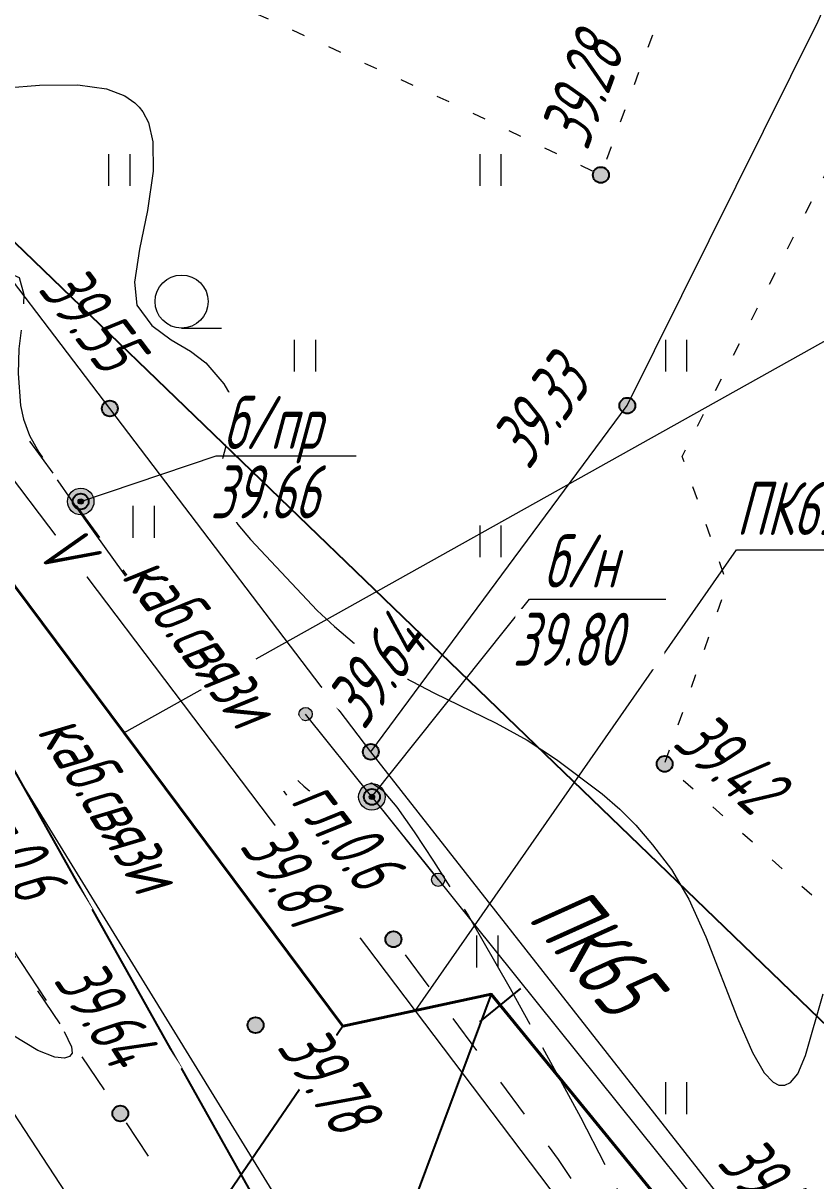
# Model space of a CAD drawing. Extents: x 2208637 to 2213412, y 575334 to 577367.
# Drawn here: x 2211032.19 to 2211047.13, y 576494.24 to 576516.07 of the extents above; entities that cross this region are included whole.
import ezdxf
from ezdxf.enums import TextEntityAlignment as Align

# ---------------------------------------------------------------- set-up
doc = ezdxf.new("R2010")
doc.units = 0
doc.header["$LTSCALE"] = 0.5
for name, pattern in [('2000_366_2', [1.5, 0.5, -1]), ('500_189_3_2', [3, 1.5, -1.5]), ('500_329_3', [6, 5, -1])]:
    doc.linetypes.add(name, pattern=pattern)
doc.layers.get('0').update_dxf_attribs({"lineweight": 25})
for name, color, linetype, lineweight in [('ИИ_ГОРИЗОНТАЛИ_ОСН', 32, 'Continuous', 15), ('ИИ_ГРАНИЦЫ_ЗЕМЛЕПОЛЬЗОВАТЕЛЕЙ', 7, 'Continuous', 25), ('ИИ_ДОРОГИ_АД', 7, 'Continuous', 25), ('ИИ_КАБЕЛЯ_СВЯЗИ', 212, 'Continuous', 25), ('ИИ_ЛЭП_НН', 7, 'Continuous', 25), ('ИИ_ОГРАДЫ', 7, 'Continuous', 25), ('ИИ_ОПОРА', 7, 'Continuous', 25), ('ИИ_ОТМЕТКИ', 7, 'Continuous', 25), ('ИИ_ТРАССЫ_КЛС', 5, 'Continuous', 40), ('ИИ_УГОДЬЯ', 7, 'Continuous', 25)]:
    doc.layers.add(name, color=color, linetype=linetype, lineweight=lineweight)
doc.styles.add('BM431', font='', dxfattribs={"height": 1})
doc.styles.add('D431', font='', dxfattribs={"height": 1})
doc.styles.add('GOST 2.304', font='cs_gost2304.shx', dxfattribs={"width": 0.8, "oblique": 15})
doc.styles.get('BM431').set_extended_font_data('bm431', italic=True)
doc.styles.get('D431').set_extended_font_data('D431', italic=True)
doc.linetypes.add('2000_475_1', pattern='A,3,[1,Topography.shx,S=0.5,R=90,X=0,Y=0],0', length=3)
doc.linetypes.add('2000_485_1', pattern='A,34.5,[1,Topography.shx,S=1.5,R=120,X=0.5,Y=-0.87],-0.01,[1,Topography.shx,S=1.5,R=0,X=-0.25,Y=0.43],0,[3,Topography.shx,S=1,R=0,X=0.5,Y=0],-0.01,[1,Topography.shx,S=1.5,R=60,X=0.5,Y=-0.87],-1,34.5', length=70.02)
doc.linetypes.add('500_132_1', pattern='A,4,[3,Topography.shx,S=2.5,R=0,X=0,Y=0],4,-2', length=10)

# ---------------------------------------------------------------- blocks, each defined once
blk = doc.blocks.new('*U62')
at = {"linetype": 'Continuous', "lineweight": -2}
h = blk.add_hatch(color=0, dxfattribs=at)
h.dxf.hatch_style = 1
edge = h.paths.add_edge_path()
edge.add_arc((4, 0), 0.25, 0, 360)
at = {"color": 0, "linetype": 'Continuous', "lineweight": -2}
blk.add_lwpolyline([(0, 0), (4, 0)], dxfattribs=at)
blk.add_circle((4, 0), 0.25, dxfattribs=at)
blk = doc.blocks.new('500_401')
at = {"color": 0, "linetype": 'Continuous', "lineweight": -2}
for points in [[(-0.4, 0), (-0.4, 1.2)], [(0.4, 0), (0.4, 1.2)]]:
    blk.add_lwpolyline(points, dxfattribs=at)
blk = doc.blocks.new('500_379')
at = {"color": 0, "linetype": 'Continuous', "lineweight": -2}
blk.add_lwpolyline([(0, -1), (1.5, -1)], dxfattribs=at)
blk.add_circle((0, 0), 1, dxfattribs=at)
blk = doc.blocks.new('2000_108_1')
at = {"linetype": 'Continuous', "lineweight": -2, "true_color": 0xffffff}
h = blk.add_hatch(color=7, dxfattribs=at)
h.dxf.hatch_style = 1
edge = h.paths.add_edge_path()
edge.add_arc((0, 0), 0.5, 0, 360)
at = {"linetype": 'Continuous', "lineweight": -2}
h = blk.add_hatch(color=0, dxfattribs=at)
edge = h.paths.add_edge_path()
edge.add_arc((0, 0), 0.1, 0, 360)
at = {"color": 0, "linetype": 'Continuous', "lineweight": -2}
for radius in [0.5, 0.1]:
    blk.add_circle((0, 0), radius, dxfattribs=at)
at = {"color": 0, "linetype": 'Continuous', "lineweight": -2, "style": 'GOST 2.304', "oblique": 15, "width": 0.8}
for tag, p in [('Номер', (1, -0.5)), ('Тип', (1, -3)), ('Высота', (1, -5.5)), ('Пояснительная_надпись', (1, -8))]:
    blk.add_attdef(tag, p, '', height=2, dxfattribs=at)
blk = doc.blocks.new('500_330_1')
at = {"linetype": 'Continuous', "lineweight": -2}
h = blk.add_hatch(color=0, dxfattribs=at)
h.dxf.hatch_style = 1
edge = h.paths.add_edge_path()
edge.add_arc((0, 0), 0.3, 0, 360)
at = {"color": 0, "linetype": 'Continuous', "lineweight": -2}
blk.add_circle((0, 0), 0.3, dxfattribs=at)
at = {"color": 0, "linetype": 'Continuous', "lineweight": -2, "style": 'GOST 2.304', "flags": 1}
for tag, p in [('Номер', (-1, -1)), ('Номер_рабочей_станции', (-1, -3.5))]:
    blk.add_attdef(tag, text='', height=2, dxfattribs=at).set_placement(p, align=Align.RIGHT)
at = {"color": 0, "linetype": 'Continuous', "lineweight": -2, "style": 'GOST 2.304'}
blk.add_attdef('Высота', (1, -1), '', height=2, dxfattribs=at)
at = {"color": 0, "linetype": 'Continuous', "lineweight": -2, "style": 'GOST 2.304', "flags": 1}
blk.add_attdef('Код', (0, -3.5), '', height=2, dxfattribs=at)
blk = doc.blocks.new('*U57')
at = {"linetype": 'Continuous', "lineweight": -2, "true_color": 0xffffff}
h = blk.add_hatch(color=7, dxfattribs=at)
h.dxf.hatch_style = 1
edge = h.paths.add_edge_path()
edge.add_arc((0, 0), 0.5, 0, 360)
at = {"linetype": 'Continuous', "lineweight": -2}
h = blk.add_hatch(color=0, dxfattribs=at)
edge = h.paths.add_edge_path()
edge.add_arc((0, 0), 0.1, 0, 360)
at = {"color": 0, "linetype": 'Continuous', "lineweight": -2}
for radius in [0.5, 0.1]:
    blk.add_circle((0, 0), radius, dxfattribs=at)
for tag, p, style in [('Номер', (0, -3), 'D431'), ('Тип', (0, -5.5), 'D431'), ('Высота', (0, -8), 'D431'), ('Пояснительная_надпись', (0, -10.5), 'BM431')]:
    blk.add_attdef(tag, p, '', height=2, dxfattribs=dict(at, style=style))
blk = doc.blocks.new('PF31B5894457B4BC2B75CC2A4A7EE51')
at = {"color": 0, "linetype": '2000_485_1', "lineweight": -2, "flags": 128}
blk.add_lwpolyline([(2211034.86, 576550.46), (2211041.3, 576548.56), (2211053.02, 576545.49), (2211062.57, 576543.46), (2211069.57, 576541), (2211098.13, 576530.67), (2211093.86, 576507.71), (2211059.32, 576485.6), (2211012.94, 576530.35), (2211015.25, 576546), (2211016.87, 576547.72), (2211020.09, 576547.7), (2211023.69, 576553.94)], close=True, dxfattribs=at)
at = {"color": 0, "lineweight": -2, "flags": 1}
for tag in ['Адрес (местоположение) участка', 'Дата постановки на учет', 'Тип объекта', 'Статус записи о ЗУ по справочнику', 'Кадастровый номер, обозначение, учетный номер объекта', 'Кадастровый номер квартала', 'Вид разрешенного использования по классификатору', 'Площадь, кв.м', 'Категория земель', 'Вид использования по документу', 'Кадастровая стоимость']:
    blk.add_attdef(tag, (0, 0), '', height=0.2, dxfattribs=at)
blk = doc.blocks.new('*U64')
at = {"color": 0, "linetype": 'Continuous', "lineweight": -2, "style": 'BM431'}
for tag, p in [('Характеристика', (3, 1.5)), ('Глубина', (3, -3.5))]:
    blk.add_attdef(tag, p, '', height=2, dxfattribs=at)
at = {"color": 7, "linetype": 'Continuous', "lineweight": -2, "true_color": 0xffffff}
blk.add_wipeout([(0, 1.1), (0, -1.1), (1.6, -1.1), (1.6, 1.1)], dxfattribs=at)
at = {"color": 0, "linetype": 'Continuous', "lineweight": -2, "style": 'BM431'}
blk.add_attdef('Индекс_назначения', text='', height=2, dxfattribs=at).set_placement((0, 0), align=Align.MIDDLE_LEFT)

msp = doc.modelspace()

# ---------------------------------------------------------------- linework, layer by layer
at = {"layer": 'ИИ_ГОРИЗОНТАЛИ_ОСН', "color": 32, "linetype": '500_329_3', "lineweight": 20, "elevation": 39.75, "flags": 128}
for points in [[(2211022.288, 576547.499), (2211022.288, 576547.499), (2211022.365, 576547.435), (2211022.332, 576547.16), (2211021.983, 576544.644), (2211021.86, 576543.888), (2211021.77, 576543.495), (2211021.594, 576543.22), (2211021.209, 576542.828), (2211019.347, 576542.646), (2211018.336, 576542.577), (2211017.398, 576542.548), (2211016.806, 576542.57), (2211016.509, 576542.622), (2211016.4, 576542.676), (2211016.377, 576542.71), (2211016.37, 576542.761), (2211016.417, 576542.868), (2211016.614, 576543.039), (2211017.038, 576543.282), (2211017.663, 576543.604), (2211018.1, 576543.871), (2211018.314, 576544.074), (2211018.376, 576544.21), (2211018.378, 576544.278), (2211018.36, 576544.335), (2211018.262, 576544.456), (2211017.987, 576544.647), (2211017.441, 576544.908), (2211016.6, 576545.224), (2211015.754, 576545.495), (2211014.773, 576545.771), (2211014.581, 576545.764), (2211014.436, 576545.792), (2211014.42, 576545.959), (2211014.444, 576546.225), (2211014.378, 576546.475), (2211014.159, 576546.593), (2211012.294, 576547.187), (2211011.478, 576547.479), (2211010.667, 576547.826), (2211009.983, 576548.19), (2211009.297, 576548.611), (2211007.451, 576549.841), (2211006.983, 576550.116), (2211006.627, 576550.26), (2211006.154, 576550.352), (2211005.739, 576550.374), (2211005.355, 576550.302), (2211004.973, 576550.11), (2211004.692, 576549.825), (2211004.551, 576549.493), (2211004.435, 576549.114), (2211004.23, 576548.69), (2211003.931, 576548.323), (2211002.975, 576547.324), (2211002.503, 576546.787), (2211002.212, 576546.384), (2211002.076, 576546.114), (2211002.036, 576545.954), (2211002.033, 576545.882), (2211002.081, 576545.657), (2211002.192, 576545.475), (2211002.415, 576545.273), (2211002.766, 576545.038), (2211003.133, 576544.761), (2211003.45, 576544.373), (2211003.695, 576543.813), (2211003.963, 576543.005), (2211004.226, 576542.1), (2211004.767, 576540.107), (2211004.867, 576539.964), (2211005.089, 576539.893), (2211005.821, 576539.753), (2211005.975, 576539.695), (2211005.822, 576539.68), (2211005.542, 576539.707), (2211005.381, 576539.679), (2211005.583, 576539.554), (2211006.106, 576539.308), (2211008.108, 576538.426), (2211008.42, 576538.28), (2211008.619, 576538.164), (2211008.95, 576537.919), (2211009.321, 576537.484), (2211009.492, 576537.365), (2211009.641, 576537.388), (2211009.773, 576537.476), (2211009.944, 576537.556), (2211010.292, 576537.58), (2211011.724, 576537.628), (2211012.404, 576537.672), (2211012.792, 576537.744), (2211013.009, 576537.973), (2211013.146, 576538.24), (2211013.299, 576538.357), (2211013.482, 576538.113), (2211013.846, 576537.48), (2211014.875, 576535.521), (2211015.905, 576533.438), (2211016.269, 576532.65), (2211016.452, 576532.191), (2211016.547, 576531.717), (2211016.59, 576530.576), (2211016.768, 576529.759), (2211016.781, 576529.547), (2211016.709, 576529.322), (2211016.605, 576529.145), (2211016.572, 576528.937), (2211016.695, 576528.659), (2211016.969, 576528.209), (2211017.321, 576527.709), (2211017.609, 576527.357), (2211017.805, 576527.163), (2211017.965, 576527.058), (2211018.128, 576527.029), (2211018.278, 576527.056), (2211018.727, 576527.26), (2211019.033, 576527.295), (2211019.399, 576527.236), (2211019.791, 576527.117), (2211020.177, 576526.912), (2211020.528, 576526.595), (2211020.751, 576526.131), (2211020.978, 576525.359), (2211021.554, 576522.859), (2211021.663, 576522.52), (2211021.828, 576522.381), (2211022.009, 576522.309), (2211022.207, 576522.187), (2211022.381, 576521.982), (2211023.565, 576520.401), (2211024.109, 576519.718), (2211024.69, 576519.038), (2211025.218, 576518.474), (2211026.305, 576517.408), (2211027.616, 576516.181), (2211027.861, 576515.929), (2211028.122, 576515.627), (2211028.731, 576514.804), (2211030.365, 576512.251), (2211030.773, 576511.673), (2211031.047, 576511.379), (2211031.336, 576511.306), (2211031.898, 576511.368), (2211032.111, 576511.272), (2211032.199, 576510.953), (2211032.171, 576510.466), (2211032.106, 576509.93), (2211032.089, 576509.464), (2211032.137, 576508.861), (2211032.191, 576508.604), (2211032.303, 576508.296), (2211032.483, 576507.981), (2211032.841, 576507.438), (2211033.326, 576506.735), (2211034.486, 576505.123), (2211035.572, 576503.695), (2211035.966, 576503.222), (2211036.488, 576502.651), (2211037.005, 576502.122), (2211037.474, 576501.681), (2211037.787, 576501.426), (2211037.971, 576501.306), (2211038.064, 576501.267), (2211038.154, 576501.265), (2211038.251, 576501.309), (2211038.378, 576501.436), (2211038.534, 576501.633), (2211038.754, 576501.746), (2211038.952, 576501.61), (2211039.228, 576501.283), (2211039.559, 576500.818), (2211039.922, 576500.271), (2211040.578, 576499.237), (2211041.367, 576497.87), (2211042.695, 576495.443), (2211043.354, 576494.158), (2211043.633, 576493.535), (2211044.213, 576491.989), (2211044.399, 576491.545), (2211044.62, 576491.12), (2211044.93, 576490.625), (2211045.249, 576490.17), (2211045.551, 576489.789), (2211045.761, 576489.561), (2211045.964, 576489.398), (2211046.042, 576489.374), (2211046.14, 576489.38), (2211046.286, 576489.436), (2211046.467, 576489.531), (2211046.647, 576489.539), (2211046.692, 576489.362), (2211046.64, 576489.09), (2211046.633, 576488.771), (2211046.776, 576488.208), (2211046.912, 576487.837), (2211047.102, 576487.439), (2211047.356, 576487.04), (2211047.672, 576486.702), (2211048.037, 576486.43), (2211048.437, 576486.165), (2211048.858, 576485.848), (2211049.285, 576485.418), (2211049.656, 576484.973), (2211050.033, 576484.498), (2211050.378, 576484.015), (2211050.652, 576483.55), (2211050.794, 576483.205), (2211050.843, 576482.97), (2211050.844, 576482.827), (2211050.83, 576482.766)], [(2211032.961, 576497.059), (2211033.094, 576496.764), (2211033.112, 576496.647), (2211033.061, 576496.586), (2211032.967, 576496.555), (2211032.782, 576496.571), (2211032.464, 576496.696), (2211031.982, 576496.987), (2211031.441, 576497.386), (2211030.881, 576497.851), (2211030.34, 576498.338), (2211029.887, 576498.837), (2211029.261, 576499.628), (2211028.521, 576500.619), (2211026.942, 576502.829), (2211025.237, 576505.332), (2211025.087, 576505.58), (2211025.21, 576505.878), (2211025.086, 576505.977), (2211024.88, 576506.07), (2211024.211, 576506.427), (2211023.589, 576506.783), (2211022.869, 576507.236), (2211022.122, 576507.77), (2211021.418, 576508.368), (2211020.842, 576509), (2211020.397, 576509.629), (2211019.701, 576510.803), (2211019.349, 576511.308), (2211018.928, 576511.734), (2211018.4, 576512.097), (2211017.921, 576512.325), (2211016.939, 576512.646), (2211016.349, 576512.875), (2211013.931, 576513.95), (2211011.549, 576515.038), (2211011.016, 576515.266), (2211010.574, 576515.433), (2211010.128, 576515.529), (2211009.355, 576515.569), (2211009.099, 576515.625), (2211008.931, 576515.715), (2211008.785, 576515.862), (2211008.719, 576516.059), (2211008.686, 576516.405), (2211008.684, 576517.053), (2211008.736, 576518.076), (2211008.828, 576519.221), (2211009.16, 576522.599), (2211009.173, 576523.458), (2211009.116, 576524.47), (2211009.066, 576524.736), (2211008.934, 576524.954), (2211008.628, 576525.065), (2211008.278, 576525.05), (2211007.979, 576525.163), (2211007.889, 576525.411), (2211007.913, 576526.094), (2211007.801, 576526.445), (2211007.564, 576526.722), (2211007.27, 576526.923), (2211006.488, 576527.315), (2211006.029, 576527.525), (2211005.216, 576527.823), (2211004.922, 576527.971), (2211004.691, 576528.196), (2211004.536, 576528.417), (2211004.295, 576528.6), (2211004.015, 576528.656), (2211003.554, 576528.68), (2211002.357, 576528.707), (2211001.753, 576528.745), (2211001.235, 576528.823), (2211000.758, 576528.938), (2211000.379, 576529.052), (2211000.042, 576529.185), (2210999.688, 576529.362), (2210999.263, 576529.606), (2210998.873, 576529.93), (2210998.08, 576530.871), (2210997.629, 576531.34), (2210997.221, 576531.645), (2210996.879, 576531.808), (2210996.631, 576531.877), (2210996.388, 576531.907), (2210996.168, 576531.901), (2210995.849, 576531.838), (2210995.435, 576531.669), (2210994.918, 576531.354), (2210993.785, 576530.555), (2210993.117, 576530.165), (2210992.347, 576529.842), (2210991.465, 576529.593), (2210990.524, 576529.389), (2210989.594, 576529.229), (2210988.051, 576529.025), (2210987.401, 576528.962), (2210987.281, 576528.97), (2210987.231, 576527.88), (2210987.179, 576527.243), (2210987.094, 576526.599), (2210986.947, 576525.937), (2210986.416, 576524.119), (2210986.382, 576523.832), (2210986.494, 576523.644), (2210986.663, 576523.515), (2210986.824, 576523.327), (2210986.954, 576523.06), (2210987.047, 576522.758), (2210987.066, 576522.393)], [(2211028.45, 576503.816), (2211028.443, 576503.795), (2211028.473, 576503.699), (2211028.621, 576503.431), (2211028.981, 576502.878), (2211031.989, 576498.595), (2211032.619, 576497.641)]]:
    msp.add_lwpolyline(points, dxfattribs=at)
at = {"layer": 'ИИ_ГОРИЗОНТАЛИ_ОСН', "elevation": 39.5, "flags": 128}
msp.add_lwpolyline([(2211031.244, 576514.796), (2211032.492, 576514.901), (2211033.218, 576514.908), (2211033.756, 576514.829), (2211034.101, 576514.697), (2211034.291, 576514.567), (2211034.372, 576514.487), (2211034.442, 576514.398), (2211034.547, 576514.194), (2211034.631, 576513.833), (2211034.634, 576513.28), (2211034.527, 576512.534), (2211034.381, 576511.807), (2211034.285, 576511.185), (2211034.327, 576510.752), (2211034.609, 576510.368), (2211034.975, 576510.099), (2211035.341, 576509.885), (2211035.626, 576509.662), (2211035.97, 576509.268), (2211036.082, 576509.074), (2211036.161, 576508.816), (2211036.137, 576508.489), (2211036.013, 576508.12), (2211035.903, 576507.709), (2211035.919, 576507.258), (2211036.044, 576506.915), (2211036.23, 576506.616), (2211036.471, 576506.331), (2211037.729, 576504.996), (2211038.055, 576504.691), (2211038.435, 576504.375), (2211038.905, 576504.023), (2211039.384, 576503.722), (2211039.925, 576503.44), (2211041.1, 576502.869), (2211041.687, 576502.549), (2211042.243, 576502.186), (2211043.104, 576501.535), (2211043.432, 576501.25), (2211043.737, 576500.944), (2211044.051, 576500.576), (2211044.41, 576500.111), (2211044.738, 576499.553), (2211045.053, 576498.842), (2211045.65, 576497.308), (2211045.934, 576496.659), (2211046.157, 576496.277), (2211046.322, 576496.099), (2211046.431, 576496.042), (2211046.546, 576496.042), (2211046.654, 576496.095), (2211046.79, 576496.26), (2211046.934, 576496.605), (2211047.266, 576497.765)], dxfattribs=at)
at = {"layer": 'ИИ_ДОРОГИ_АД', "color": 7, "linetype": '500_189_3_2', "lineweight": 20, "flags": 128}
for points in [[(2211053.838, 576469.887), (2211049.41, 576475.45), (2211044.337, 576480.917), (2211040.784, 576485.251), (2211039.13, 576487.74), (2211034.017, 576495.51), (2211026.364, 576506.928), (2211017.264, 576518.671), (2211011.512, 576525.034), (2211008.093, 576528.292), (2211005.079, 576531.163), (2211001.06, 576534.09), (2210998.174, 576536.094), (2210994.9, 576537.6), (2210993.809, 576538.14), (2210991.121, 576539.4), (2210981.804, 576543.045), (2210980.081, 576543.543), (2210973.832, 576545.348), (2210966.426, 576547.655), (2210965.459, 576547.956), (2210959.571, 576549.858)], [(2211011.537, 576531.786), (2211011.609, 576531.723), (2211014.297, 576529.374), (2211021.462, 576521.484), (2211027.841, 576514.333), (2211031.104, 576509.84), (2211037.754, 576500.681), (2211039.166, 576498.795), (2211042.274, 576494.644), (2211045.979, 576488.976), (2211047.253, 576487.027), (2211054.045, 576478.936), (2211055.603, 576477.078), (2211064.335, 576467.711), (2211074.19, 576459.369), (2211078.262, 576456.089), (2211081.616, 576453.388), (2211089.915, 576446.134), (2211095.67, 576440.25), (2211097.851, 576438.207), (2211100.795, 576435.138), (2211102.939, 576432.903)]]:
    msp.add_lwpolyline(points, dxfattribs=at)
at = {"layer": 'ИИ_ДОРОГИ_АД', "lineweight": 20, "elevation": 39.73, "flags": 128}
msp.add_lwpolyline([(2211034.086, 576502.685), (2211047.437, 576510.154), (2211063.839, 576510.154)], dxfattribs=at)
at = {"layer": 'ИИ_КАБЕЛЯ_СВЯЗИ', "linetype": '500_132_1', "lineweight": 20, "flags": 128}
for points, elevation in [([(2211122.522, 576400.363), (2211118.072, 576407.323), (2211104.673, 576429.893), (2211090.113, 576443.534), (2211060.374, 576464.655), (2211045.654, 576479.785), (2211029.635, 576505.835), (2211018.566, 576521.776), (2211012.266, 576534.276), (2211011.455, 576538.519), (2211005.857, 576567.016), (2210995.538, 576592.636), (2210994.338, 576612.677), (2211006.398, 576609.606), (2211012.198, 576606.716)], -0.758), ([(2211125.812, 576402.713), (2211105.833, 576430.983), (2211091.9, 576444.591), (2211073.714, 576459.524), (2211062.324, 576470.285), (2211049.564, 576484.255), (2211020.496, 576522.676), (2211012.186, 576534.466), (2211008.356, 576543.026), (2211002.78, 576566.844), (2210997.807, 576584.706), (2210995.318, 576591.766), (2211003.898, 576599.476), (2211009.398, 576605.256), (2211011.388, 576605.076)], -0.759)]:
    msp.add_lwpolyline(points, dxfattribs=dict(at, elevation=elevation))
at = {"layer": 'ИИ_КАБЕЛЯ_СВЯЗИ', "lineweight": 20, "elevation": 39.81, "flags": 128}
msp.add_lwpolyline([(2211039.581, 576497.45), (2211045.633, 576506.136), (2211059.186, 576506.136)], dxfattribs=at)
at = {"layer": 'ИИ_КАБЕЛЯ_СВЯЗИ', "color": 7, "lineweight": 20, "elevation": 39.8, "flags": 128}
msp.add_lwpolyline([(2211038.76, 576501.48), (2211063.9, 576470.15)], dxfattribs=at)
at = {"layer": 'ИИ_ЛЭП_НН', "flags": 128}
msp.add_lwpolyline([(2211047.44, 576474.49), (2211016.32, 576529.98)], dxfattribs=at)
at = {"layer": 'ИИ_ОГРАДЫ', "linetype": '2000_475_1', "lineweight": 20, "flags": 128}
for points in [[(2211038.74, 576502.33), (2211043.575, 576508.857), (2211047.175, 576516.103), (2211050.505, 576523.717), (2211053.929, 576529.532), (2211056.184, 576538.251), (2211057.07, 576539.759), (2211060.131, 576544.966)], [(2210980.859, 576540.468), (2210981.82, 576540.04), (2210983.09, 576539.59), (2210988.68, 576537.46), (2210994.42, 576535.32), (2210994.788, 576535.09), (2210999.09, 576532.38), (2211002.216, 576530.388), (2211008.07, 576526.49), (2211009.37, 576525.41), (2211019.32, 576514.13), (2211024.562, 576506.311), (2211024.993, 576505.68), (2211030.44, 576497.9), (2211033.428, 576493.333), (2211037.42, 576487.58), (2211041.08, 576481.17), (2211041.121, 576481.124)], [(2211095.55, 576531.18), (2211097.2, 576515.66), (2211095.5, 576514.62), (2211085.03, 576509.37), (2211073.28, 576504.97), (2211064.984, 576502.88), (2211056.69, 576499.7), (2211052.97, 576492.94), (2211050.76, 576487.48), (2211046.13, 576492.91), (2211038.74, 576502.33), (2211033.819, 576508.803), (2211027.87, 576516.63), (2211020.07, 576526.22), (2211013.68, 576535.05), (2211013.55, 576536.93), (2211013.34, 576539.45)]]:
    msp.add_lwpolyline(points, dxfattribs=at)
at = {"layer": 'ИИ_ОПОРА', "lineweight": 20, "flags": 128}
for points, elevation in [([(2211033.27, 576507.05), (2211035.822, 576507.909), (2211038.465, 576507.909)], 39.66), ([(2211038.76, 576501.48), (2211041.733, 576505.205), (2211044.302, 576505.205)], 39.8)]:
    msp.add_lwpolyline(points, dxfattribs=dict(at, elevation=elevation))
at = {"layer": 'ИИ_ТРАССЫ_КЛС', "lineweight": 25}
msp.add_line((2211040.792, 576497.236), (2211041.566, 576497.868), dxfattribs=at)
at = {"layer": 'ИИ_ТРАССЫ_КЛС', "flags": 128}
msp.add_lwpolyline([(2211107.637, 576584.55), (2211101.85, 576557.86), (2211100.623, 576546.71), (2211099.537, 576533.931), (2211107.237, 576498.814), (2211109.709, 576475.008), (2211060.149, 576474.317), (2211041.011, 576497.758), (2211038.21, 576497.155), (2211029.963, 576508.216), (2211031.248, 576510.646), (2211018.887, 576526.555), (2211015, 576526.061), (2211010.77, 576533.726), (2211009.3, 576537.94), (2211011.906, 576539.84), (2211014.291, 576558.224), (2211012.094, 576566.952), (2211013.11, 576598.234)], dxfattribs=at)
at = {"layer": 'ИИ_ТРАССЫ_КЛС', "lineweight": 25, "flags": 128}
for points in [[(2211041.011, 576497.758), (2211016.213, 576431.179), (2211007.086, 576431.179)], [(2211038.21, 576497.155), (2211001.547, 576443.569), (2210991.178, 576443.569)]]:
    msp.add_lwpolyline(points, dxfattribs=at)
at = {"layer": 'ИИ_УГОДЬЯ', "linetype": '2000_366_2', "lineweight": 20, "flags": 128}
msp.add_lwpolyline([(2211054.29, 576530.927), (2211049.814, 576532.878), (2211049.769, 576534.721), (2211046.485, 576535.979), (2211042.051, 576536.79), (2211039.554, 576526.169), (2211038.66, 576524.396), (2211035.847, 576516.584), (2211040.349, 576514.527), (2211043.077, 576513.206), (2211044.962, 576518.299), (2211046.665, 576524.698), (2211050.505, 576523.717)], dxfattribs=at)
msp.add_lwpolyline([(2211055.9, 576528.041), (2211063.841, 576531.126), (2211078.253, 576535.754), (2211088.032, 576531.787), (2211082.664, 576519.08), (2211084.208, 576515.627), (2211071.211, 576511.24), (2211068.028, 576510.165), (2211060.833, 576506.154), (2211050.694, 576498.709), (2211048.289, 576498.521), (2211044.28, 576502.102), (2211045.459, 576505.494), (2211044.61, 576507.897), (2211047.391, 576513.379), (2211050.975, 576517.666), (2211052.343, 576520.54), (2211051.871, 576523.273)], close=True, dxfattribs=at)

# ---------------------------------------------------------------- block references
at = {"layer": 'ИИ_КАБЕЛЯ_СВЯЗИ', "color": 7, "lineweight": 20}
for xscale, yscale, zscale, rotation in [(0.4999999999999998, 0.4999999999999998, 0.4999999999999998, 128.6635899333136), (0.5, 0.5, 0.5, 308.6395142064096)]:
    msp.add_blockref('*U62', (2211038.76, 576501.48, 39.8), dxfattribs=dict(at, xscale=xscale, yscale=yscale, zscale=zscale, rotation=rotation))
at = {"layer": 'ИИ_УГОДЬЯ', "lineweight": 20, "xscale": 0.5, "yscale": 0.5, "zscale": 0.5}
for name, p in [('500_401', (2211034, 576513)), ('500_401', (2211041, 576513)), ('500_379', (2211035.173, 576510.819)), ('500_401', (2211037.5, 576509.5)), ('500_401', (2211044.5, 576509.5)), ('500_401', (2211034.459, 576506.366)), ('500_401', (2211041, 576506)), ('500_401', (2211040.94, 576498.264, 39.75)), ('500_401', (2211044.5, 576495.5))]:
    msp.add_blockref(name, p, dxfattribs=at)

# ---------------------------------------------------------------- next in the draw order: wipeouts: each hides what was drawn before it
at = {"lineweight": 0}
for points, layer in [([(2211045.681, 576506.349), (2211059.269, 576506.349), (2211059.269, 576507.547), (2211045.681, 576507.547)], 'ИИ_КАБЕЛЯ_СВЯЗИ'), ([(2211032.537, 576505.816), (2211032.935, 576505.29), (2211033.844, 576505.977), (2211033.446, 576506.504)], 'ИИ_КАБЕЛЯ_СВЯЗИ'), ([(2211032.403, 576502.633), (2211035.036, 576498.351), (2211036.029, 576498.961), (2211033.396, 576503.244)], 'ИИ_КАБЕЛЯ_СВЯЗИ'), ([(2211036.01, 576507.969), (2211038.424, 576507.969), (2211038.424, 576509.109), (2211036.01, 576509.109)], 'ИИ_ОПОРА'), ([(2211042.051, 576505.358), (2211043.891, 576505.358), (2211043.891, 576506.498), (2211042.051, 576506.498)], 'ИИ_ОПОРА'), ([(2211042.906, 576513.664), (2211043.881, 576516.297), (2211042.739, 576516.72), (2211041.764, 576514.087)], 'ИИ_ОТМЕТКИ'), ([(2211032.421, 576510.964), (2211034.12, 576508.729), (2211035.028, 576509.419), (2211033.328, 576511.654)], 'ИИ_ОТМЕТКИ'), ([(2211041.8, 576507.62), (2211043.471, 576509.876), (2211042.555, 576510.555), (2211040.883, 576508.298)], 'ИИ_ОТМЕТКИ'), ([(2211035.763, 576506.661), (2211038.491, 576506.661), (2211038.491, 576507.858), (2211035.763, 576507.858)], 'ИИ_ОТМЕТКИ'), ([(2211041.465, 576503.882), (2211044.273, 576503.882), (2211044.273, 576505.022), (2211041.465, 576505.022)], 'ИИ_ОТМЕТКИ'), ([(2211044.394, 576502.371), (2211046.55, 576500.445), (2211047.361, 576501.353), (2211045.205, 576503.279)], 'ИИ_ОТМЕТКИ'), ([(2211036.922, 576496.682), (2211038.477, 576494.32), (2211039.429, 576494.947), (2211037.875, 576497.309)], 'ИИ_ОТМЕТКИ'), ([(2211045.224, 576494.485), (2211046.994, 576492.409), (2211047.905, 576493.186), (2211046.135, 576495.262)], 'ИИ_ОТМЕТКИ'), ([(2211041.651, 576499.082), (2211043.808, 576496.441), (2211044.968, 576497.388), (2211042.811, 576500.029)], 'ИИ_ТРАССЫ_КЛС')]:
    msp.add_wipeout(points, dxfattribs=at).dxf.layer = layer

# ---------------------------------------------------------------- next in the draw order: block references
at = {"layer": 'ИИ_ОПОРА', "lineweight": 20, "ltscale": 0.5}
ref = msp.add_blockref('2000_108_1', (2211033.27, 576507.05), dxfattribs=dict(at, xscale=0.5, yscale=0.5, zscale=0.5))
ref.add_attrib('Пояснительная_надпись', 'б/пр', (2211035.953, 576508.039), dxfattribs={"layer": '0', "color": 0, "linetype": 'Continuous', "lineweight": -2, "height": 1, "style": 'GOST 2.304', "oblique": 15, "width": 0.8})
at = {"layer": 'ИИ_ОТМЕТКИ'}
ref = msp.add_blockref('500_330_1', (2211043.077, 576513.206, 39.275), dxfattribs=dict(at, xscale=0.4999999999999999, yscale=0.4999999999999999, zscale=0.4999999999999999, rotation=69.6862473269216))
ref.add_attrib('Высота', '39.28', (2211042.823, 576513.642), dxfattribs={"layer": '0', "color": 0, "linetype": 'Continuous', "lineweight": -2, "height": 1, "rotation": 69.6862, "style": 'GOST 2.304', "oblique": 15, "width": 0.8})
ref = msp.add_blockref('500_330_1', (2211033.819, 576508.803, 39.554), dxfattribs=dict(at, xscale=0.5, yscale=0.5, zscale=0.5, rotation=307.2399131246655))
ref.add_attrib('Высота', '39.55', (2211032.446, 576511.047), dxfattribs={"layer": '0', "color": 0, "linetype": 'Continuous', "lineweight": -2, "height": 1, "rotation": 307.2399, "style": 'GOST 2.304', "oblique": 15, "width": 0.8})
ref = msp.add_blockref('500_330_1', (2211043.575, 576508.857, 39.327), dxfattribs=dict(at, xscale=0.5, yscale=0.5, zscale=0.5, rotation=53.47088769986507))
ref.add_attrib('Высота', '39.33', (2211041.714, 576507.621), dxfattribs={"layer": '0', "color": 0, "linetype": 'Continuous', "lineweight": -2, "height": 1, "rotation": 53.4709, "style": 'GOST 2.304', "oblique": 15, "width": 0.8})
ref = msp.add_blockref('500_330_1', (2211033.27, 576507.05, 39.66), dxfattribs=dict(at, xscale=0.5, yscale=0.5, zscale=0.5))
ref.add_attrib('Высота', '39.66', (2211035.713, 576506.731), dxfattribs={"layer": '0', "color": 0, "linetype": 'Continuous', "lineweight": -2, "height": 1, "style": 'GOST 2.304', "oblique": 15, "width": 0.8})
ref = msp.add_blockref('500_330_1', (2211044.28, 576502.102, 39.419), dxfattribs=dict(at, xscale=0.5, yscale=0.5, zscale=0.5, rotation=318.2282035997245))
ref.add_attrib('Высота', '39.42', (2211044.403, 576502.457), dxfattribs={"layer": '0', "color": 0, "linetype": 'Continuous', "lineweight": -2, "height": 1, "rotation": 318.2282, "style": 'GOST 2.304', "oblique": 15, "width": 0.8})
ref = msp.add_blockref('500_330_1', (2211036.567, 576497.175, 39.777), dxfattribs=dict(at, xscale=0.5, yscale=0.5, zscale=0.5, rotation=303.3468735147044))
ref.add_attrib('Высота', '39.78', (2211036.953, 576496.763), dxfattribs={"layer": '0', "color": 0, "linetype": 'Continuous', "lineweight": -2, "height": 1, "rotation": 303.3469, "style": 'GOST 2.304', "oblique": 15, "width": 0.8})
ref = msp.add_blockref('500_330_1', (2211046.13, 576492.91, 39.56), dxfattribs=dict(at, xscale=0.5, yscale=0.5, zscale=0.5, rotation=310.4532438649234))
ref.add_attrib('Высота', '39.56', (2211045.245, 576494.568), dxfattribs={"layer": '0', "color": 0, "linetype": 'Continuous', "lineweight": -2, "height": 1, "rotation": 310.4532, "style": 'GOST 2.304', "oblique": 15, "width": 0.8})

# ---------------------------------------------------------------- next in the draw order: texts
at = {"layer": 'ИИ_КАБЕЛЯ_СВЯЗИ', "lineweight": 20, "ltscale": 2, "style": 'GOST 2.304', "oblique": 15, "width": 0.8}
msp.add_text('ПК65+1.73 каб.связи гл.0.6', height=1, dxfattribs=at).set_placement((2211045.631, 576506.419, 39.81))
at = {"layer": 'ИИ_ТРАССЫ_КЛС', "lineweight": 25, "style": 'GOST 2.304', "oblique": 15, "width": 0.8}
msp.add_text('ПК65', height=1.25, rotation=309.2297, dxfattribs=at).set_placement((2211041.68, 576499.186))

# ---------------------------------------------------------------- next in the draw order: wipeouts: each hides what was drawn before it
at = {"lineweight": 0}
for points, layer in [([(2211033.996, 576505.549), (2211037.03, 576501.54), (2211037.96, 576502.243), (2211034.926, 576506.253)], 'ИИ_КАБЕЛЯ_СВЯЗИ'), ([(2211030.948, 576501.212), (2211032.469, 576498.738), (2211033.49, 576499.366), (2211031.968, 576501.84)], 'ИИ_КАБЕЛЯ_СВЯЗИ'), ([(2211032.711, 576497.94), (2211034.177, 576495.712), (2211035.177, 576496.37), (2211033.711, 576498.598)], 'ИИ_ОТМЕТКИ')]:
    msp.add_wipeout(points, dxfattribs=at).dxf.layer = layer

# ---------------------------------------------------------------- next in the draw order: block references
at = {"layer": 'ИИ_ОТМЕТКИ'}
ref = msp.add_blockref('500_330_1', (2211034.017, 576495.51, 39.637), dxfattribs=dict(at, xscale=0.5, yscale=0.5, zscale=0.5, rotation=303.3468735147044))
ref.add_attrib('Высота', '39.64', (2211032.742, 576498.02), dxfattribs={"layer": '0', "color": 0, "linetype": 'Continuous', "lineweight": -2, "height": 1, "rotation": 303.3469, "style": 'GOST 2.304', "oblique": 15, "width": 0.8})

# ---------------------------------------------------------------- next in the draw order: wipeouts: each hides what was drawn before it
at = {"lineweight": 0}
for points, layer in [([(2211037.202, 576501.294), (2211038.954, 576498.978), (2211039.909, 576499.701), (2211038.157, 576502.017)], 'ИИ_КАБЕЛЯ_СВЯЗИ'), ([(2211038.696, 576502.715), (2211040.284, 576504.858), (2211039.321, 576505.571), (2211037.733, 576503.428)], 'ИИ_ОТМЕТКИ')]:
    msp.add_wipeout(points, dxfattribs=at).dxf.layer = layer

# ---------------------------------------------------------------- next in the draw order: block references
at = {"layer": 'ИИ_ОПОРА', "lineweight": 20, "ltscale": 0.5}
ref = msp.add_blockref('*U57', (2211038.76, 576501.48, 39.8), dxfattribs=dict(at, xscale=0.5, yscale=0.5, zscale=0.5))
ref.add_attrib('Номер', 'б/н', (2211041.994, 576505.428), dxfattribs={"layer": '0', "color": 0, "linetype": 'Continuous', "lineweight": -2, "height": 1, "style": 'GOST 2.304', "oblique": 15, "width": 0.8})
at = {"layer": 'ИИ_ОТМЕТКИ'}
ref = msp.add_blockref('500_330_1', (2211038.74, 576502.33, 39.64), dxfattribs=dict(at, xscale=0.5, yscale=0.5, zscale=0.5, rotation=53.47088769986507))
ref.add_attrib('Высота', '39.64', (2211038.61, 576502.717), dxfattribs={"layer": '0', "color": 0, "linetype": 'Continuous', "lineweight": -2, "height": 1, "rotation": 53.4709, "style": 'GOST 2.304', "oblique": 15, "width": 0.8})
ref = msp.add_blockref('500_330_1', (2211038.76, 576501.48, 39.8), dxfattribs=dict(at, xscale=0.5, yscale=0.5, zscale=0.5))
ref.add_attrib('Высота', '39.80', (2211041.415, 576503.952), dxfattribs={"layer": '0', "color": 0, "linetype": 'Continuous', "lineweight": -2, "height": 1, "style": 'GOST 2.304', "oblique": 15, "width": 0.8})

# ---------------------------------------------------------------- next in the draw order: wipeouts: each hides what was drawn before it
at = {"lineweight": 0}
msp.add_wipeout([(2211036.22, 576500.469), (2211037.676, 576498.257), (2211038.628, 576498.884), (2211037.173, 576501.096)], dxfattribs=at).dxf.layer = 'ИИ_ОТМЕТКИ'

# ---------------------------------------------------------------- next in the draw order: block references
at = {"layer": 'ИИ_ГРАНИЦЫ_ЗЕМЛЕПОЛЬЗОВАТЕЛЕЙ'}
msp.add_blockref('PF31B5894457B4BC2B75CC2A4A7EE51', (0, 0), dxfattribs=at)
at = {"layer": 'ИИ_ОТМЕТКИ'}
ref = msp.add_blockref('500_330_1', (2211039.166, 576498.795, 39.814), dxfattribs=dict(at, xscale=0.5, yscale=0.5, zscale=0.5, rotation=303.3468735147044))
ref.add_attrib('Высота', '39.81', (2211036.251, 576500.55), dxfattribs={"layer": '0', "color": 0, "linetype": 'Continuous', "lineweight": -2, "height": 1, "rotation": 303.3469, "style": 'GOST 2.304', "oblique": 15, "width": 0.8})

# ---------------------------------------------------------------- next in the draw order: block references
at = {"layer": 'ИИ_КАБЕЛЯ_СВЯЗИ'}
ref = msp.add_blockref('*U64', (2211032.8, 576506.413, -0.759), dxfattribs=dict(at, xscale=0.4999999999999998, yscale=0.4999999999999998, zscale=0.4999999999999998, rotation=307.1108218351262))
ref.add_attrib('Индекс_назначения', 'V', dxfattribs={"layer": '0', "color": 0, "linetype": 'Continuous', "lineweight": -2, "height": 1, "rotation": 307.1108, "style": 'GOST 2.304', "oblique": 15, "width": 0.8}).set_placement((2211032.8, 576506.413, -0.759), align=Align.MIDDLE_LEFT)
ref.add_attrib('Характеристика', 'каб.связи', (2211034.022, 576505.631, -0.759), dxfattribs={"layer": '0', "color": 0, "linetype": 'Continuous', "lineweight": -2, "height": 1, "rotation": 307.1108, "style": 'GOST 2.304', "oblique": 15, "width": 0.8})
ref.add_attrib('Глубина', 'гл.0.6', (2211037.213, 576501.395), dxfattribs={"layer": '0', "color": 0, "linetype": 'Continuous', "lineweight": -2, "height": 1, "rotation": 307.1108, "style": 'GOST 2.304', "oblique": 15, "width": 0.8})

# ---------------------------------------------------------------- next in the draw order: block references
ref = msp.add_blockref('*U64', (2211031.011, 576503.597, -0.758), dxfattribs=dict(at, xscale=0.5, yscale=0.5, zscale=0.5, rotation=301.5886362943027))
ref.add_attrib('Индекс_назначения', 'V', dxfattribs={"layer": '0', "color": 0, "linetype": 'Continuous', "lineweight": -2, "height": 1, "rotation": 301.5886, "style": 'GOST 2.304', "oblique": 15, "width": 0.8}).set_placement((2211031.011, 576503.597, -0.758), align=Align.MIDDLE_LEFT)
ref.add_attrib('Характеристика', 'каб.связи', (2211032.436, 576502.713, -0.758), dxfattribs={"layer": '0', "color": 0, "linetype": 'Continuous', "lineweight": -2, "height": 1, "rotation": 301.5886, "style": 'GOST 2.304', "oblique": 15, "width": 0.8})
ref.add_attrib('Глубина', 'гл.0.6', (2211030.969, 576501.312), dxfattribs={"layer": '0', "color": 0, "linetype": 'Continuous', "lineweight": -2, "height": 1, "rotation": 301.5886, "style": 'GOST 2.304', "oblique": 15, "width": 0.8})

doc.saveas('drawing.dxf')
